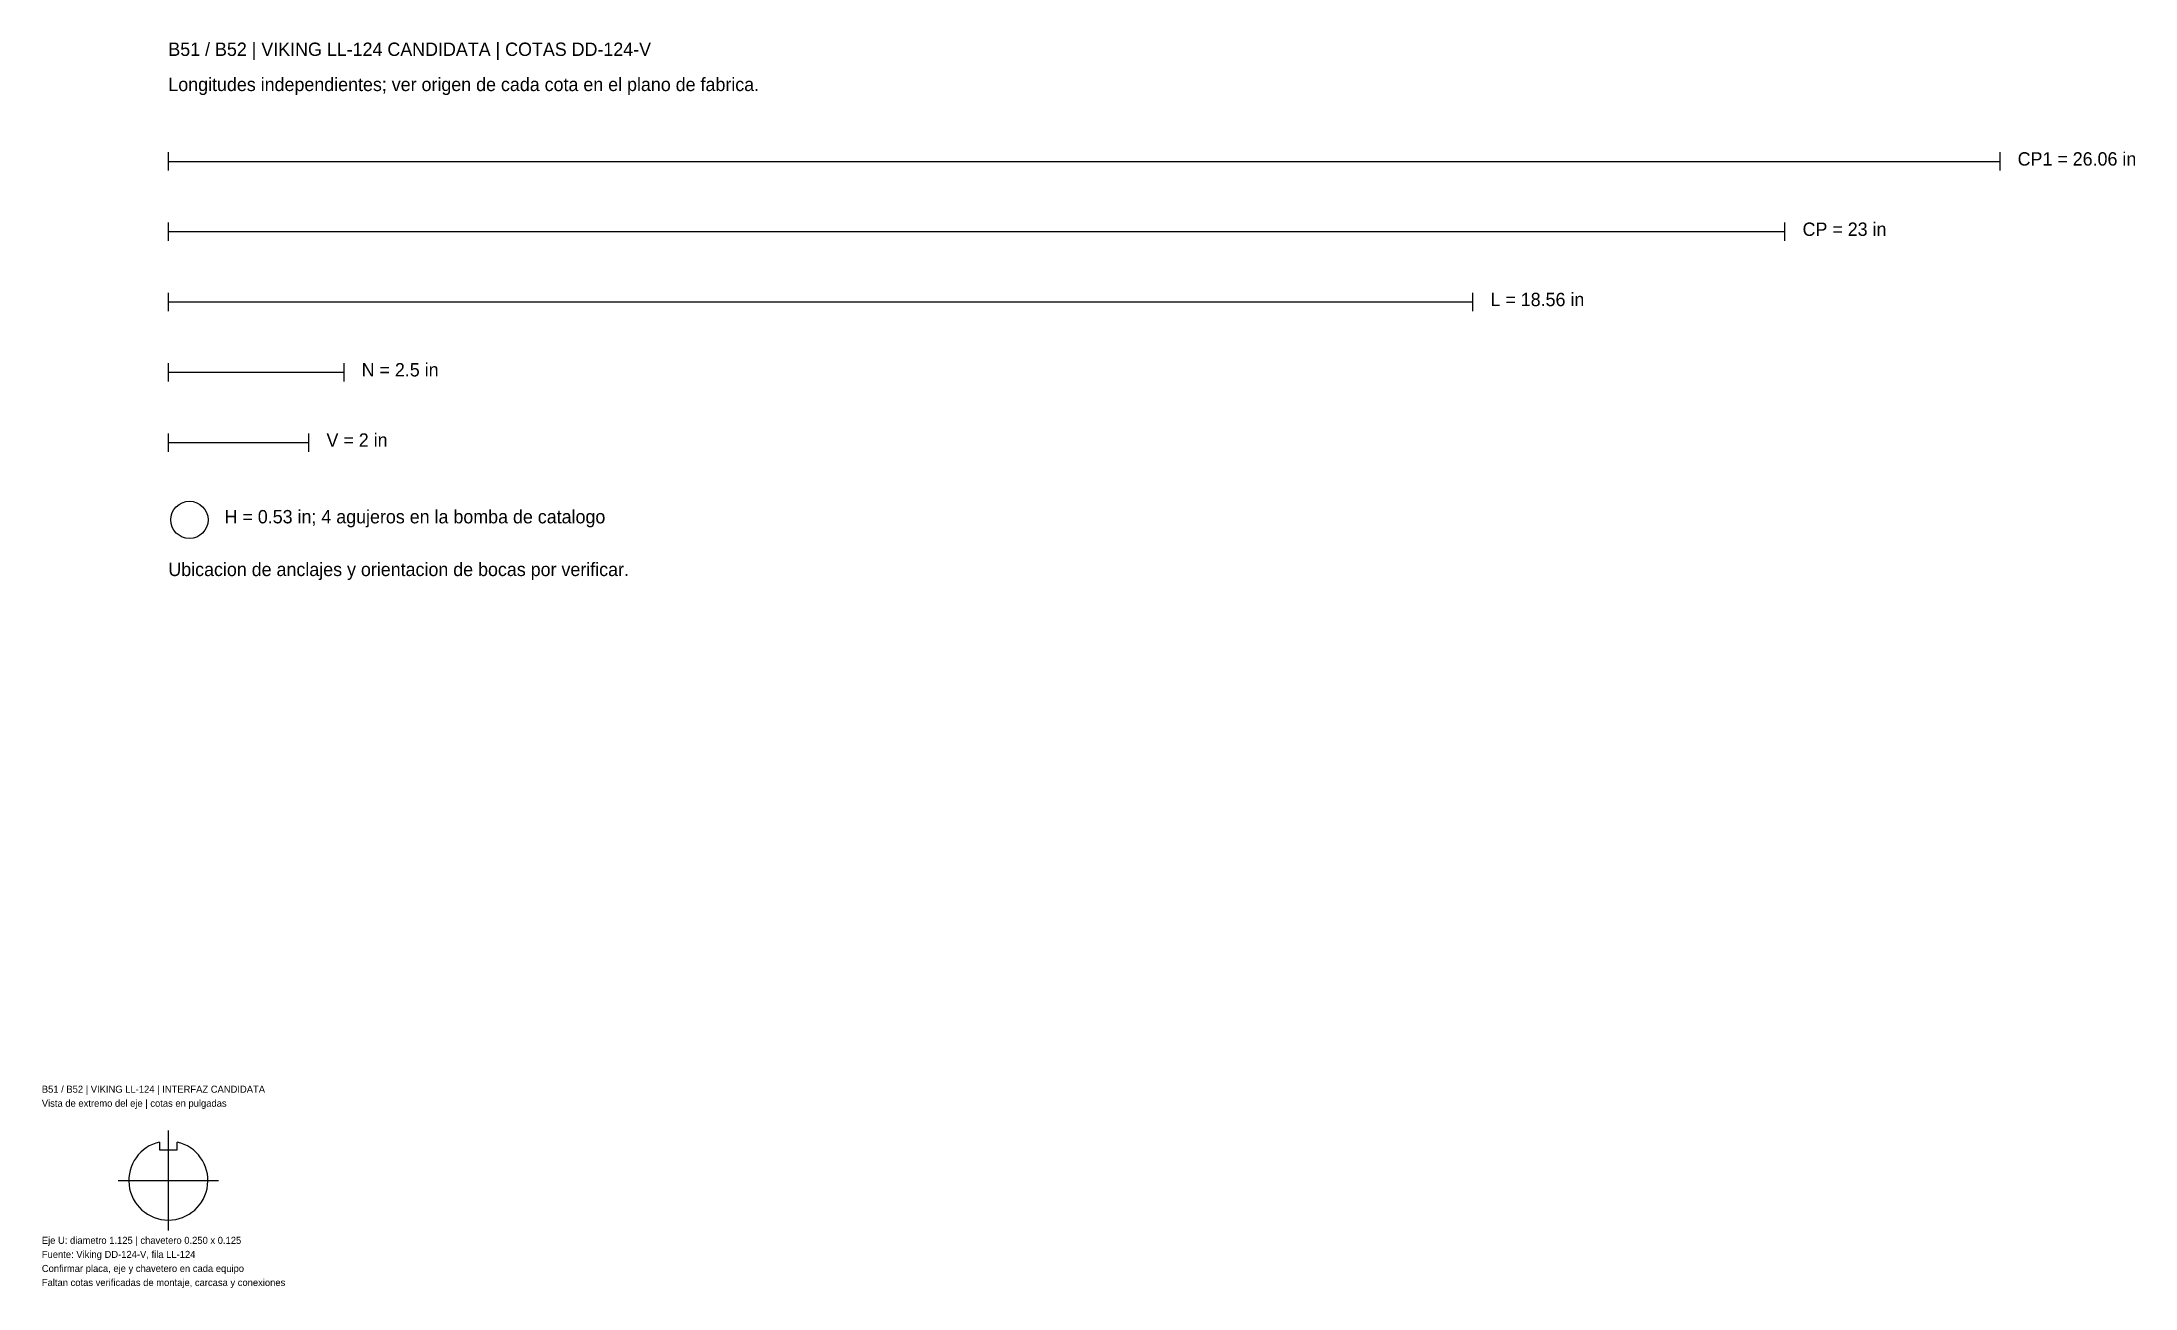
# Model space of a CAD drawing. Header units: inches. Extents: x -1.8 to 28, y -1.5 to 16.2.
import ezdxf

# ---------------------------------------------------------------- set-up
doc = ezdxf.new("R2010")
doc.units = ezdxf.units.IN
doc.header["$MEASUREMENT"] = 0
for name, color, linetype in [('DD124V_REFERENCIA', 4, 'Continuous'), ('EJE', 7, 'Continuous'), ('REFERENCIA', 4, 'Continuous')]:
    doc.layers.add(name, color=color, linetype=linetype)

msp = doc.modelspace()

# ---------------------------------------------------------------- linework, layer by layer
at = {"layer": 'DD124V_REFERENCIA'}
for p, q in [((0, 14.37), (0, 14.63)), ((26.06, 14.37), (26.06, 14.63)), ((0, 14.5), (26.06, 14.5)), ((0, 13.37), (0, 13.63)), ((0, 13.5), (23, 13.5)), ((23, 13.37), (23, 13.63)), ((0, 12.37), (0, 12.63)), ((18.56, 12.37), (18.56, 12.63)), ((0, 12.5), (18.56, 12.5)), ((0, 11.37), (0, 11.63)), ((2.5, 11.37), (2.5, 11.63)), ((0, 11.5), (2.5, 11.5)), ((0, 10.37), (0, 10.63)), ((0, 10.5), (2, 10.5)), ((2, 10.37), (2, 10.63))]:
    msp.add_line(p, q, dxfattribs=at)
msp.add_circle((0.3, 9.4), 0.265, dxfattribs=at)
at = {"layer": 'EJE'}
msp.add_lwpolyline([(-0.125, 0.5484), (-0.125, 0.4375), (0.125, 0.4375), (0.125, 0.5484)], dxfattribs=at)
msp.add_arc((0, 0), 0.5625, 102.83959, 437.16041, dxfattribs=at)
at = {"layer": 'REFERENCIA'}
for p, q in [((0, -0.7125), (0, 0.7125)), ((-0.7125, 0), (0.7125, 0))]:
    msp.add_line(p, q, dxfattribs=at)

# ---------------------------------------------------------------- texts
for s, p in [('B51 / B52 | VIKING LL-124 | INTERFAZ CANDIDATA', (-1.8, 1.25)), ('Vista de extremo del eje | cotas en pulgadas', (-1.8, 1.05)), ('Eje U: diametro 1.125 | chavetero 0.250 x 0.125', (-1.8, -0.9)), ('Fuente: Viking DD-124-V, fila LL-124', (-1.8, -1.1)), ('Confirmar placa, eje y chavetero en cada equipo', (-1.8, -1.3)), ('Faltan cotas verificadas de montaje, carcasa y conexiones', (-1.8, -1.5))]:
    msp.add_text(s, height=0.1).set_placement(p)
at = {"layer": 'DD124V_REFERENCIA'}
for s, p in [('B51 / B52 | VIKING LL-124 CANDIDATA | COTAS DD-124-V', (0, 16)), ('Longitudes independientes; ver origen de cada cota en el plano de fabrica.', (0, 15.5)), ('CP1 = 26.06 in', (26.31, 14.44)), ('CP = 23 in', (23.25, 13.44)), ('L = 18.56 in', (18.81, 12.44)), ('N = 2.5 in', (2.75, 11.44)), ('V = 2 in', (2.25, 10.44)), ('H = 0.53 in; 4 agujeros en la bomba de catalogo', (0.8, 9.35)), ('Ubicacion de anclajes y orientacion de bocas por verificar.', (0, 8.6))]:
    msp.add_text(s, height=0.19, dxfattribs=at).set_placement(p)

doc.saveas('drawing.dxf')
